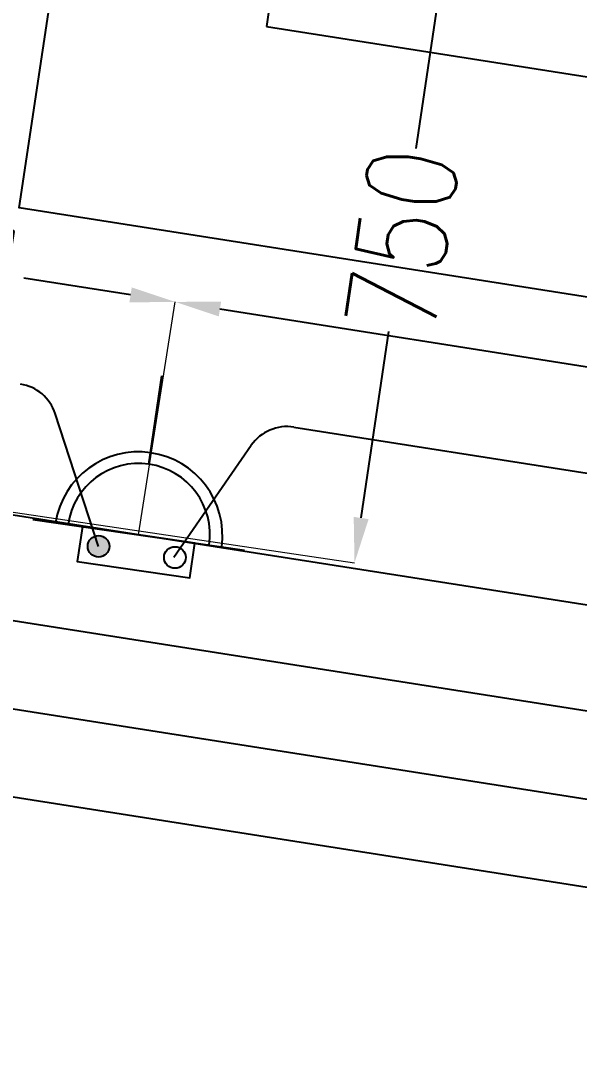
# Model space of a CAD drawing. Extents: x -678889171 to 586587, y -792238163 to 335485.
# Drawn here: x 32242 to 32885, y 33077 to 34258 of the extents above; entities that cross this region are included whole.
import ezdxf
from ezdxf import colors
from ezdxf.entities.mleader import LeaderData, LeaderLine
from ezdxf.math import Vec2, Vec3

# ---------------------------------------------------------------- set-up
doc = ezdxf.new("R2010")
doc.units = 0
doc.header["$MEASUREMENT"] = 0
doc.layers.get('0').update_dxf_attribs({"color": 8})
doc.layers.get('Defpoints').update_dxf_attribs({"color": 252})
for name, color, linetype in [('1', 8, 'Continuous'), ('E-POW-BLOCK', 4, 'Continuous'), ('E-TEXT', 3, 'Continuous'), ('loop line emped', 1, 'Continuous'), ('XR-A-9TH-FLOOR$0$A-WALL', 252, 'Continuous'), ('XR-Typ32 7th to11Th$0$A-EQPM', 252, 'Continuous'), ('XR-Typ32 7th to11Th$0$A-WALL', 252, 'Continuous')]:
    doc.layers.add(name, color=color, linetype=linetype)
doc.styles.get("Standard").update_dxf_attribs({"font": 'arial.ttf'})
doc.styles.add('Work$0$E-M.MODUL', font='romans.shx', dxfattribs={"width": 0.8})
doc.dimstyles.new('Work$0$S-DIM', dxfattribs={"dimscale": 500, "dimtxt": 0.2065, "dimasz": 0.104, "dimexe": 0, "dimexo": 0, "dimgap": 0, "dimtad": 0, "dimdec": 0, "dimzin": 0, "dimdsep": 46, "dimtxsty": 'Work$0$E-M.MODUL', "dimcen": 0.25, "dimclrd": 5, "dimclre": 5, "dimclrt": 1, "dimadec": 0, "dimazin": 0, "dimtfac": 1, "dimtdec": 0, "dimtofl": 0, "dimtmove": 0, "dimatfit": 3, "dimfxl": 1, "dimtolj": 1, "dimtzin": 0, "dimlwe": 13, "dimarcsym": 0})

# ---------------------------------------------------------------- blocks, each defined once
blk = doc.blocks.new('SO1 WP')
at = {"layer": 'E-POW-BLOCK'}
h = blk.add_hatch(color=3, dxfattribs=at)
h.dxf.hatch_style = 1
edge = h.paths.add_edge_path()
edge.add_arc((-0.1064295025979398, -0.0481463273482458), 0.03025259035537483, 0, 360)
at = {"layer": 'E-POW-BLOCK', "color": 3}
for p, q in [((1.4210854715202e-14, 0.2000001000000591), (0, 0.4500002250000605)), ((-0.3000001499999954, 7.105427357601002e-14), (0.3000001499999954, 1.598721155460225e-14))]:
    blk.add_line(p, q, dxfattribs=at)
blk.add_lwpolyline([(0.1593095883453804, 4.352074256530614e-14), (-0.1593095883453804, 4.352074256530614e-14), (-0.1593095883453804, -0.09876317676643558), (0.1593095883453804, -0.09876317676643558)], close=True, dxfattribs=at)
for centre in [(-0.1064295025979398, -0.0481463273482458), (0.1096454942411166, -0.0481463273482458)]:
    blk.add_circle(centre, 0.03025259035537483, dxfattribs=at)
for centre, radius, start, end in [((0, -0.002806461197749854), 0.2353418572437975, 0.6832706906615592, 179.3167293093385), ((0, 1.598721155460225e-14), 0.2000001000000002, 0, 180)]:
    blk.add_arc(centre, radius, start, end, dxfattribs=at)
blk = doc.blocks.new('*D3172')
at = {"layer": '1', "color": 5, "lineweight": 13, "transparency": 16777216}
for p, q in [((31843.20201711694, 33751.16716802745), (31885.30360074508, 34018.85393253039)), ((32378.03357388233, 33667.04924177909), (32420.13515751047, 33934.73600628202))]:
    blk.add_line(p, q, dxfattribs=at)
at = {"layer": '1', "color": 5, "lineweight": -2, "transparency": 16777216}
for p, q in [((31936.67213605672, 34010.77472589014), (32059.46573040816, 33991.46183684542)), ((32368.76662219882, 33942.81521292227), (32245.97302784738, 33962.12810196699))]:
    blk.add_line(p, q, dxfattribs=at)
at = {"layer": '1', "color": 5, "transparency": 16777216}
for points in [[(31938.01867049676, 34019.33614844209), (31935.32560161669, 34002.21330333821), (31885.30360074508, 34018.85393253039)], [(32370.11315663886, 33951.37663547421), (32367.42008775878, 33934.25379037033), (32420.13515751047, 33934.73600628202)]]:
    blk.add_solid(points, dxfattribs=at)
at = {"layer": 'Defpoints', "color": 0, "transparency": 16777216}
for p in [(32420.13515751047, 33934.73600628202), (31843.20201711694, 33751.16716802745), (32378.03357388233, 33667.04924177909, 5.343568732959812e-06)]:
    blk.add_point(p, dxfattribs=at)
at = {"layer": '1', "color": 1, "transparency": 16777216, "insert": (32152.71937912777, 33976.7949694062), "char_height": 103.25, "attachment_point": 5, "rotation": 351.06178154587974, "style": 'Work$0$E-M.MODUL'}
blk.add_mtext('\\A1;541', dxfattribs=at)
blk = doc.blocks.new('*D3173')
at = {"layer": '1', "color": 5, "lineweight": 13, "transparency": 16777216}
for p, q in [((31953.31683634713, 34493.03581554817), (32736.2765900942, 34376.82188463665)), ((31843.20201711691, 33751.16716802745), (32626.16177086398, 33634.95323711593))]:
    blk.add_line(p, q, dxfattribs=at)
at = {"layer": '1', "color": 5, "lineweight": -2, "transparency": 16777216}
for p, q in [((32728.6419243767, 34325.38540070372), (32696.81151700213, 34110.93668767777)), ((32633.79643658148, 33686.38972104886), (32665.62684395605, 33900.83843407483))]:
    blk.add_line(p, q, dxfattribs=at)
at = {"layer": '1', "color": 5, "transparency": 16777216}
for points in [[(32720.06917705455, 34326.65784498998), (32737.21467169886, 34324.11295641748), (32736.2765900942, 34376.82188463665)], [(32625.22368925932, 33687.66216533511), (32642.36918390363, 33685.11727676261), (32626.16177086398, 33634.95323711593)]]:
    blk.add_solid(points, dxfattribs=at)
at = {"layer": 'Defpoints', "color": 0, "transparency": 16777216}
for p in [(31953.31683634713, 34493.03581554817), (32736.2765900942, 34376.82188463665), (31843.20201711691, 33751.16716802745)]:
    blk.add_point(p, dxfattribs=at)
at = {"layer": '1', "color": 1, "transparency": 16777216, "insert": (32681.21918047909, 34005.8875608763), "char_height": 103.25, "attachment_point": 5, "rotation": 81.55728575638291, "style": 'Work$0$E-M.MODUL'}
blk.add_mtext('\\A1;750', dxfattribs=at)
blk = doc.blocks.new('*D3175')
at = {"layer": '1', "color": 5, "lineweight": 13, "transparency": 16777216}
for p, q in [((32378.03357388233, 33667.04924177907), (32420.13351174015, 33934.73626511724)), ((33365.89097741182, 33511.68595676681), (33407.99091526963, 33779.37298010498))]:
    blk.add_line(p, q, dxfattribs=at)
at = {"layer": '1', "color": 5, "lineweight": -2, "transparency": 16777216}
for p, q in [((32471.50209672271, 33926.65737429676), (32914.06221350485, 33857.05462261112)), ((33356.62233028707, 33787.45187092546), (33189.93785772531, 33813.66683588418))]:
    blk.add_line(p, q, dxfattribs=at)
at = {"layer": '1', "color": 5, "transparency": 16777216}
for points in [[(32472.84857852613, 33935.21880512718), (32470.1556149193, 33918.09594346634), (32420.13351174015, 33934.73626511724)], [(33357.96881209048, 33796.0133017559), (33355.27584848366, 33778.89044009504), (33407.99091526963, 33779.37298010498)]]:
    blk.add_solid(points, dxfattribs=at)
at = {"layer": 'Defpoints', "color": 0, "transparency": 16777216}
for p in [(33407.99091526963, 33779.37298010498), (32378.03357388233, 33667.04924177907), (33365.89097741182, 33511.68595676681, 5.48904178323786e-09)]:
    blk.add_point(p, dxfattribs=at)
at = {"layer": '1', "color": 1, "transparency": 16777216, "insert": (33052.00003561508, 33835.36072924765), "char_height": 103.25, "attachment_point": 5, "rotation": 351.0621338068614, "style": 'Work$0$E-M.MODUL'}
blk.add_mtext('\\A1;1000', dxfattribs=at)
blk = doc.blocks.new('XR-Typ32 7th to11Th')
at = {"layer": 'XR-Typ32 7th to11Th$0$A-EQPM'}
for p, q in [((35557.66803646608, 22279.28104745196, -1.242111308942155e-08), (35325.3178352381, 20729.21939972298, -1.242111308942155e-08)), ((35325.3178352381, 20729.21939972298, -1.242111308942155e-08), (37322.09712082477, 20415.19061208225, -1.242111308942155e-08))]:
    blk.add_line(p, q, dxfattribs=at)
at = {"layer": 'XR-Typ32 7th to11Th$0$A-EQPM', "elevation": -1.242111308942155e-08}
blk.add_lwpolyline([(37283.25758569212, 20168.22605893612), (35041.2840147906, 20520.81597584605), (35310.69705630432, 22318.12134428915)], dxfattribs=at)
at = {"layer": 'XR-Typ32 7th to11Th$0$A-WALL'}
for p, q in [((37413.59716687096, 19793.42600134418), (34643.63666616621, 20229.05118241817)), ((37394.95442165503, 19674.88297940341), (34625.83932092884, 20110.37520640869))]:
    blk.add_line(p, q, dxfattribs=at)

msp = doc.modelspace()

# ---------------------------------------------------------------- block references
at = {"layer": 'XR-A-9TH-FLOOR$0$A-WALL'}
msp.add_blockref('XR-Typ32 7th to11Th', (-2800.434649049275, 13522.11598560929), dxfattribs=at)

# ---------------------------------------------------------------- next in the draw order: linework, layer by layer
at = {"color": 240, "true_color": 0xed1f24}
msp.add_line((32008.50709557885, 33502.46359581235, 6.275625163709188e-08), (38384.15462806873, 32499.78691481535, -8.160153345221723e-07), dxfattribs=at)
at = {"layer": '1', "color": 4}
for p, q in [((32331.98261641196, 33653.80844347846, 5.343568732982251e-06), (32282.07049921667, 33806.39499331268, 1.390124239605568e-06)), ((32556.42337898028, 33790.84417322407, -3.314789564364291e-09), (33200.02762770097, 33689.62604490865, -6.407061049201333e-09)), ((32418.38280180079, 33641.20452800704, 5.343568732983552e-06), (32507.55453981459, 33769.92429153966, 1.526408383176192e-06))]:
    msp.add_line(p, q, dxfattribs=at)
at = {"layer": '1', "color": 4, "extrusion": (4.88327951893885e-09, 3.102020583517968e-08, 0.9999999999999996)}
msp.add_arc((32234.54831410421, 33790.8501574455, 0.001207713829175319), 50, 18.1132791429655, 81.06243218671683, dxfattribs=at)
at = {"layer": '1', "color": 4, "extrusion": (4.911677082894233e-09, 3.120077420883099e-08, 0.9999999999999996)}
msp.add_arc((32548.65547195374, 33741.45126259482, 0.001214840801906964), 50, 81.06243218671683, 145.2873811590281, dxfattribs=at)
at = {"layer": 'loop line emped', "color": 3}
msp.add_line((32141.85818439643, 33380.26283123184, -1.080986876744532e-07), (38398.254321657, 32396.34041677225, -8.220231081960478e-07), dxfattribs=at)

# ---------------------------------------------------------------- next in the draw order: block references
at = {"layer": 'E-POW-BLOCK', "xscale": 410.1995351285422, "yscale": 410.1995351285422, "zscale": 410.1995351285422, "rotation": 351.7003301508752}
msp.add_blockref('SO1 WP', (32378.03357388233, 33667.04924177908, 5.343568737843884e-06), dxfattribs=at)

# ---------------------------------------------------------------- next in the draw order: dimensions: what is measured, and where the dimension line sits
at = {"layer": '1', "color": 2}
for p1, p2, distance, picture, middle in [((31843.20201711691, 33751.16716802747), (31953.31683634713, 34493.03581554818), -791.5375251531547, '*D3173', (32681.21918047909, 34005.8875608763)), ((31843.20201711694, 33751.16716802746), (32378.03357388233, 33667.04924177909, 5.343568732959812e-06), 270.97739247776127, '*D3172', (32152.71937912777, 33976.7949694062))]:
    dim = msp.add_aligned_dim(p1=p1, p2=p2, distance=distance, dimstyle='Work$0$S-DIM', dxfattribs=at)
    dim.commit()
    dim.dimension.update_dxf_attribs({"geometry": picture, "text_midpoint": middle})
dim = msp.add_linear_dim(base=(33407.99091526963, 33779.37298010498), p1=(32378.03357388233, 33667.04924177907), p2=(33365.89097741182, 33511.68595676681, 5.48904178323786e-09), angle=351.0621338068615, dimstyle='Work$0$S-DIM', dxfattribs=at)
dim.commit()
dim.dimension.update_dxf_attribs({"geometry": '*D3175', "text_midpoint": (33052.00003561508, 33835.36072924765), "dimtype": 161})

# ---------------------------------------------------------------- next in the draw order: leaders
at = {"layer": 'E-TEXT', "color": 30}
ml = msp.add_multileader_mtext('Standard', dxfattribs=at)
ml.set_content('\\C30;CT4/DP-T-8 {\\A1;3(1x3)mm\\H0.7x;\\S2^ ;\\H1.42857x; \\P∅ 25 mm PVC CONDUIT}', color=3)
ml.set_leader_properties(color=30)
ml.build(insert=Vec2(0, 0))
ml.multileader.update_dxf_attribs({"text_right_attachment_type": 6, "dogleg_length": 0.2763936738358556, "arrow_head_size": 153.5520410199195, "scale": 2})
ctx = ml.context
ctx.base_point, ctx.scale, ctx.char_height, ctx.arrow_head_size, ctx.landing_gap_size, ctx.plane_origin, ctx.plane_x_axis, ctx.plane_y_axis = Vec3(30491.87271815531, 33163.66319622103, 4.78313456885599e-07), 2, 153.5520410199195, 153.5520410199195, 3.071040820398391, Vec3(29727.75133299112, 43361.21396793092, 4.954458782337549e-05), Vec3(0.987858365473169, -0.1553571683723638, -6.650382193993394e-10), Vec3(0.1553571683723638, 0.987858365473169, 4.772532821513509e-09)
ctx.right_attachment = 6
notes = []
notes.append((ctx, [(1, (1, 1, 0), (32859.49858700873, 32685.63499507902, -1.624755372126915e-06), (-0.987858365473169, 0.1553571683723638, 6.650382193993392e-10), 0.5527873476717117, [(1, [(32946.34053903073, 33243.66861929744, 1.071134297451803e-06)], 0, [])])]))
ctx.mtext.insert, ctx.mtext.text_direction, ctx.mtext.rotation, ctx.mtext.width, ctx.mtext.defined_height, ctx.mtext.flow_direction, ctx.mtext.extrusion = Vec3(30507.31421343238, 33242.08229713608, 8.574337829121567e-07), Vec3(0.987858365473169, -0.1553571683723638, -6.650382193993403e-10), 6.127196305825363, 2517.586958115766, 582.9320752441894, 5, Vec3(-8.448361672147636e-11, -4.817904926852595e-09, 1)
for ctx, leaders in notes:
    for number, flags, end, landing, length, lines in leaders:
        leader = LeaderData()
        leader.index, (leader.has_last_leader_line, leader.has_dogleg_vector, leader.attachment_direction) = number, flags
        leader.last_leader_point, leader.dogleg_vector, leader.dogleg_length = Vec3(end), Vec3(landing), length
        for number, points, colour, breaks in lines:
            line = LeaderLine()
            line.index, line.vertices, line.color, line.breaks = number, Vec3.list(points), colors.encode_raw_color(colour), breaks
            leader.lines.append(line)
        ctx.leaders.append(leader)

doc.saveas('drawing.dxf')
